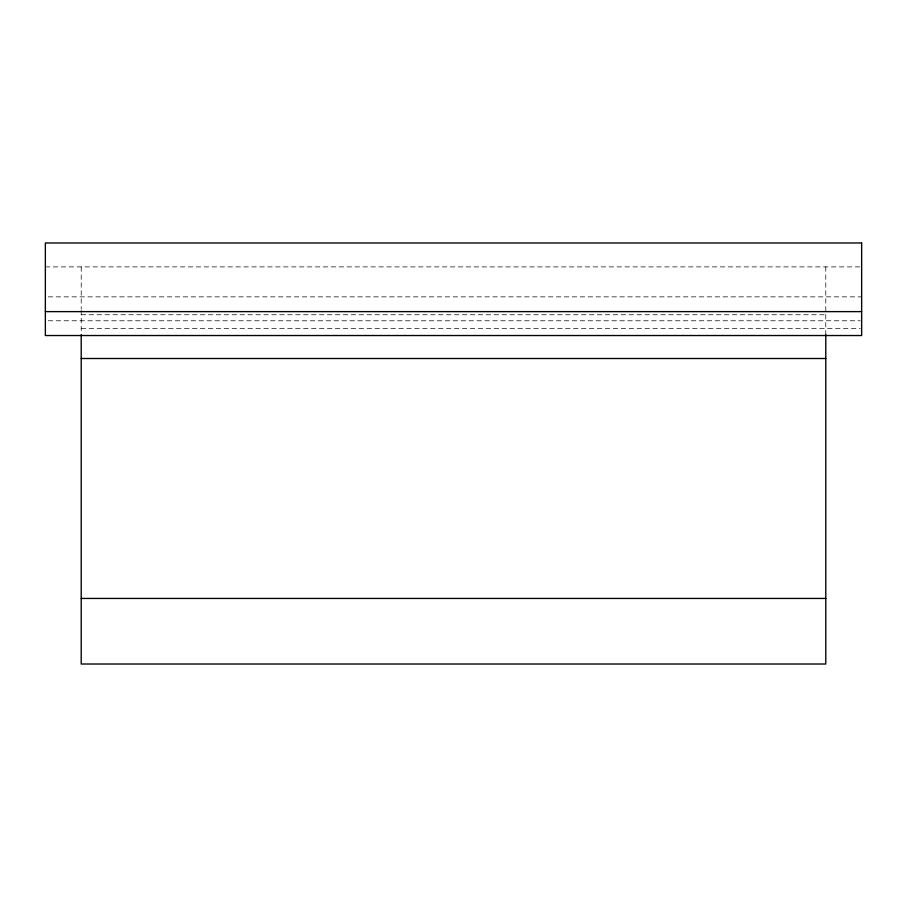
<?xml version="1.0" encoding="UTF-8"?>
<svg xmlns="http://www.w3.org/2000/svg" width="907" height="907" viewBox="0 0 907 907"><rect width="100%" height="100%" fill="white"/><g stroke="black" fill="none" stroke-linecap="round" stroke-linejoin="round"><path stroke-width="0.68" stroke-dasharray="4.54 3.4" d="M45.35 266.885L861.65 266.885M48.184 296.861L861.65 296.861M81.211 314.752L825.789 314.752M48.184 320.772L860.233 320.772M81.211 328.504L860.267 328.504M825.789 266.885L825.789 333.957M81.211 266.885L81.211 309.117M81.211 310.296L81.211 333.957"/><path stroke-width="1.36" d="M45.35 311.623L861.65 311.623M81.211 358.503L825.789 358.503M81.211 598.439L825.789 598.439M825.789 334.513L825.789 664.015L81.211 664.015L81.211 334.513M861.65 242.985L45.35 242.985L45.35 335.533L861.65 335.533L861.65 242.985"/></g></svg>
